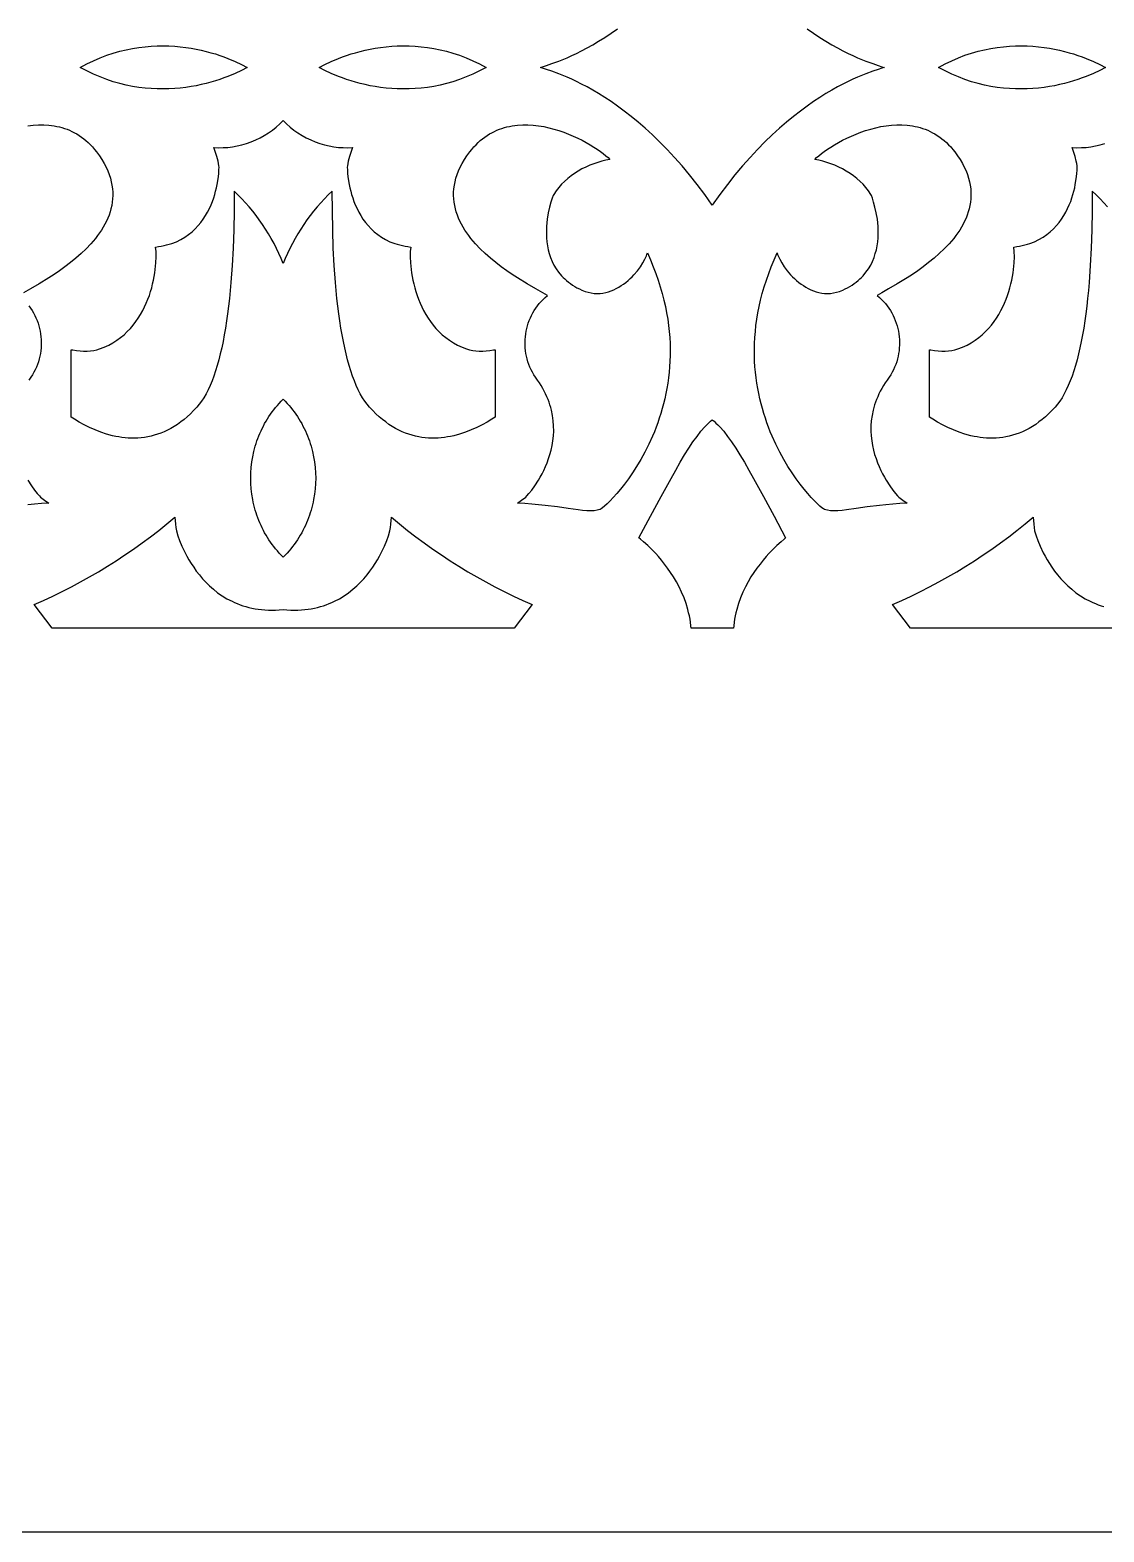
# Model space of a CAD drawing. Extents: x -350 to 350, y -780 to 780.
# Drawn here: x -98.4 to -3.3, y -780 to -647.1 of the extents above; entities that cross this region are included whole.
import ezdxf

# ---------------------------------------------------------------- set-up
doc = ezdxf.new("R2010")
doc.units = 0
doc.layers.add('BITMAP_LAYER', color=18, linetype='CONTINUOUS')
doc.layers.add('LAYER_1', color=18, linetype='CONTINUOUS')

msp = doc.modelspace()

# ---------------------------------------------------------------- linework, layer by layer
at = {"layer": 'BITMAP_LAYER'}
msp.add_lwpolyline([(-350, -780), (350, -780), (350, 780), (-350, 780)], close=True, dxfattribs=at)
at = {"layer": 'LAYER_1'}
for points in [[(-29.61, -646.94), (-29.03, -647.34), (-28.47, -647.71), (-27.93, -648.05), (-27.41, -648.36), (-26.91, -648.64), (-26.43, -648.89), (-25.97, -649.12), (-25.54, -649.32), (-25.13, -649.51), (-24.4, -649.81), (-23.79, -650.03), (-23.31, -650.19), (-22.97, -650.3), (-22.78, -650.36), (-22.97, -650.43), (-23.31, -650.54), (-23.79, -650.7), (-24.4, -650.92), (-25.13, -651.22), (-25.54, -651.4), (-25.97, -651.61), (-26.43, -651.84), (-26.91, -652.09), (-27.41, -652.37), (-27.93, -652.68), (-28.47, -653.02), (-29.03, -653.39), (-29.61, -653.79), (-30.2, -654.23), (-30.81, -654.7), (-31.42, -655.2), (-32.05, -655.75), (-32.69, -656.33), (-33.34, -656.95), (-33.99, -657.62), (-34.65, -658.33), (-35.32, -659.08), (-35.99, -659.87), (-36.66, -660.72), (-37.33, -661.61), (-38, -662.55), (-38.67, -661.61), (-39.34, -660.72), (-40.01, -659.87), (-40.68, -659.08), (-41.34, -658.33), (-42, -657.62), (-42.66, -656.95), (-43.3, -656.33), (-43.94, -655.75), (-44.57, -655.2), (-45.19, -654.7), (-45.79, -654.23), (-46.38, -653.79), (-46.96, -653.39), (-47.52, -653.02), (-48.06, -652.68), (-48.58, -652.37), (-49.09, -652.09), (-49.57, -651.84), (-50.02, -651.61), (-50.45, -651.4), (-50.86, -651.22), (-51.59, -650.92), (-52.2, -650.7), (-52.69, -650.54), (-53.03, -650.43), (-53.22, -650.36), (-53.03, -650.3), (-52.69, -650.19), (-52.2, -650.03), (-51.59, -649.81), (-50.86, -649.51), (-50.45, -649.32), (-50.02, -649.12), (-49.57, -648.89), (-49.09, -648.64), (-48.58, -648.36), (-48.06, -648.05), (-47.52, -647.71), (-46.96, -647.34), (-46.38, -646.94)], [(-98.6, -655.53), (-98.14, -655.47), (-97.67, -655.45), (-97.2, -655.45), (-96.74, -655.47), (-96.28, -655.54), (-96.05, -655.58), (-95.82, -655.63), (-95.59, -655.69), (-95.37, -655.76), (-95.14, -655.84), (-94.92, -655.93), (-94.71, -656.03), (-94.49, -656.14), (-94.28, -656.25), (-94.07, -656.38), (-93.86, -656.53), (-93.66, -656.68), (-93.46, -656.84), (-93.26, -657.02), (-93.07, -657.21), (-92.89, -657.4), (-92.7, -657.62), (-92.52, -657.84), (-92.27, -658.18), (-92.05, -658.52), (-91.85, -658.86), (-91.68, -659.19), (-91.53, -659.52), (-91.4, -659.84), (-91.3, -660.16), (-91.22, -660.48), (-91.16, -660.79), (-91.11, -661.1), (-91.09, -661.41), (-91.09, -661.71), (-91.1, -662.01), (-91.13, -662.3), (-91.18, -662.59), (-91.25, -662.88), (-91.33, -663.16), (-91.42, -663.44), (-91.53, -663.71), (-91.65, -663.98), (-91.79, -664.24), (-91.94, -664.5), (-92.09, -664.76), (-92.26, -665.01), (-92.44, -665.25), (-92.63, -665.5), (-92.82, -665.73), (-93.02, -665.97), (-93.45, -666.41), (-93.9, -666.84), (-94.36, -667.25), (-94.84, -667.64), (-95.32, -668.01), (-95.8, -668.36), (-96.28, -668.68), (-96.74, -668.99), (-97.62, -669.53), (-98.38, -669.97), (-98.99, -670.32)], [(-3.01, -662.71), (-3.33, -662.35), (-3.66, -662), (-4, -661.65), (-4.35, -661.32), (-4.35, -663.06), (-4.38, -664.74), (-4.44, -666.35), (-4.52, -667.91), (-4.62, -669.4), (-4.69, -670.12), (-4.76, -670.82), (-4.83, -671.5), (-4.92, -672.17), (-5.01, -672.81), (-5.11, -673.44), (-5.21, -674.04), (-5.32, -674.63), (-5.44, -675.19), (-5.56, -675.73), (-5.7, -676.25), (-5.84, -676.75), (-5.98, -677.23), (-6.14, -677.68), (-6.3, -678.12), (-6.47, -678.52), (-6.65, -678.9), (-6.83, -679.26), (-7.02, -679.6), (-7.22, -679.9), (-7.43, -680.18), (-7.64, -680.44), (-7.92, -680.74), (-8.21, -681.02), (-8.49, -681.29), (-8.78, -681.53), (-9.07, -681.75), (-9.36, -681.96), (-9.65, -682.15), (-9.95, -682.32), (-10.24, -682.47), (-10.53, -682.61), (-10.82, -682.73), (-11.12, -682.83), (-11.41, -682.92), (-11.7, -683), (-11.99, -683.06), (-12.28, -683.11), (-12.57, -683.15), (-12.86, -683.17), (-13.15, -683.18), (-13.43, -683.18), (-13.71, -683.17), (-14, -683.15), (-14.27, -683.11), (-14.55, -683.07), (-14.82, -683.02), (-15.1, -682.96), (-15.63, -682.82), (-16.15, -682.65), (-16.65, -682.45), (-17.14, -682.24), (-17.61, -682), (-18.06, -681.76), (-18.48, -681.5), (-18.77, -681.32), (-18.77, -675.35), (-18.63, -675.37), (-18.31, -675.43), (-17.99, -675.46), (-17.67, -675.48), (-17.37, -675.48), (-17.07, -675.46), (-16.78, -675.42), (-16.51, -675.36), (-16.25, -675.28), (-15.84, -675.12), (-15.44, -674.94), (-15.07, -674.74), (-14.73, -674.51), (-14.4, -674.27), (-14.09, -674.02), (-13.8, -673.75), (-13.53, -673.46), (-13.28, -673.17), (-13.04, -672.86), (-12.82, -672.55), (-12.62, -672.22), (-12.44, -671.89), (-12.27, -671.56), (-12.12, -671.22), (-11.98, -670.88), (-11.85, -670.54), (-11.74, -670.2), (-11.64, -669.86), (-11.55, -669.53), (-11.48, -669.2), (-11.42, -668.87), (-11.36, -668.56), (-11.32, -668.25), (-11.27, -667.66), (-11.25, -667.13), (-11.26, -666.66), (-11.3, -666.27), (-11.04, -666.23), (-10.79, -666.19), (-10.55, -666.14), (-10.32, -666.08), (-10.09, -666.02), (-9.87, -665.95), (-9.46, -665.79), (-9.07, -665.6), (-8.71, -665.39), (-8.37, -665.16), (-8.07, -664.91), (-7.78, -664.65), (-7.52, -664.37), (-7.28, -664.09), (-7.06, -663.79), (-6.87, -663.48), (-6.69, -663.17), (-6.53, -662.86), (-6.39, -662.54), (-6.26, -662.23), (-6.15, -661.91), (-6.06, -661.61), (-5.97, -661.31), (-5.9, -661.02), (-5.85, -660.74), (-5.76, -660.23), (-5.71, -659.79), (-5.68, -659.44), (-5.68, -659.19), (-5.68, -659.07), (-5.72, -658.86), (-5.76, -658.65), (-5.87, -658.24), (-6.14, -657.44), (-5.73, -657.47), (-5.31, -657.46), (-4.9, -657.44), (-4.48, -657.39), (-4.06, -657.31), (-3.65, -657.21), (-3.23, -657.09)], [(-98.51, -671.47), (-98.37, -671.67), (-98.23, -671.88), (-98.11, -672.09), (-97.99, -672.31), (-97.89, -672.53), (-97.79, -672.76), (-97.71, -672.99), (-97.64, -673.23), (-97.57, -673.47), (-97.52, -673.71), (-97.48, -673.95), (-97.45, -674.2), (-97.43, -674.44), (-97.42, -674.69), (-97.42, -674.94), (-97.44, -675.19), (-97.46, -675.44), (-97.5, -675.68), (-97.55, -675.93), (-97.6, -676.17), (-97.67, -676.41), (-97.76, -676.65), (-97.85, -676.89), (-97.95, -677.12), (-98.07, -677.35), (-98.2, -677.57), (-98.34, -677.79), (-98.52, -678.04)], [(-98.61, -686.9), (-98.3, -687.39), (-98.01, -687.79), (-97.77, -688.09), (-97.59, -688.3), (-97.49, -688.4), (-97.12, -688.67), (-96.74, -688.94), (-97.39, -688.97), (-98.02, -689.01), (-98.62, -689.07)], [(20.46, -700), (-20.46, -700), (-22.05, -697.9), (-21.22, -697.54), (-20.39, -697.16), (-19.57, -696.76), (-18.75, -696.34), (-17.94, -695.91), (-17.14, -695.46), (-16.34, -695), (-15.55, -694.52), (-14.77, -694.03), (-14, -693.52), (-13.24, -693), (-12.49, -692.46), (-11.75, -691.91), (-11.02, -691.35), (-10.3, -690.77), (-9.59, -690.18), (-9.53, -690.79), (-9.49, -691.09), (-9.45, -691.39), (-9.32, -691.83), (-9.17, -692.24), (-8.96, -692.74), (-8.69, -693.32), (-8.52, -693.63), (-8.34, -693.95), (-8.14, -694.28), (-7.92, -694.61), (-7.68, -694.95), (-7.42, -695.28), (-7.14, -695.62), (-6.84, -695.94), (-6.51, -696.26), (-6.17, -696.56), (-5.79, -696.86), (-5.4, -697.13), (-4.98, -697.39), (-4.53, -697.62), (-4.3, -697.73), (-4.06, -697.83), (-3.82, -697.92), (-3.56, -698.01), (-3.31, -698.09)]]:
    msp.add_lwpolyline(points, dxfattribs=at)
for points in [[(-86.11, -648.46), (-85.6, -648.49), (-85.11, -648.54), (-84.63, -648.59), (-84.15, -648.67), (-83.7, -648.75), (-83.25, -648.84), (-82.82, -648.95), (-82.41, -649.06), (-82, -649.17), (-81.62, -649.3), (-81.25, -649.43), (-80.9, -649.56), (-80.25, -649.83), (-79.68, -650.1), (-79.19, -650.36), (-79.68, -650.63), (-80.25, -650.9), (-80.9, -651.17), (-81.25, -651.3), (-81.62, -651.43), (-82, -651.55), (-82.41, -651.67), (-82.82, -651.78), (-83.25, -651.89), (-83.7, -651.98), (-84.15, -652.06), (-84.63, -652.13), (-85.11, -652.19), (-85.6, -652.23), (-86.11, -652.26), (-86.62, -652.27), (-87.15, -652.27), (-87.68, -652.24), (-88.22, -652.2), (-88.77, -652.13), (-89.33, -652.04), (-89.9, -651.93), (-90.47, -651.79), (-91.04, -651.63), (-91.62, -651.43), (-92.2, -651.21), (-92.79, -650.96), (-93.38, -650.68), (-93.97, -650.36), (-93.38, -650.05), (-92.79, -649.77), (-92.2, -649.52), (-91.62, -649.29), (-91.04, -649.1), (-90.47, -648.94), (-89.9, -648.8), (-89.33, -648.69), (-88.77, -648.6), (-88.22, -648.53), (-87.68, -648.48), (-87.15, -648.46), (-86.62, -648.45)], [(-64.85, -648.46), (-64.31, -648.48), (-63.77, -648.53), (-63.22, -648.6), (-62.66, -648.69), (-62.1, -648.8), (-61.53, -648.94), (-60.96, -649.1), (-60.38, -649.29), (-59.79, -649.52), (-59.21, -649.77), (-58.62, -650.05), (-58.02, -650.36), (-58.62, -650.68), (-59.21, -650.96), (-59.79, -651.21), (-60.38, -651.43), (-60.96, -651.63), (-61.53, -651.79), (-62.1, -651.93), (-62.66, -652.04), (-63.22, -652.13), (-63.77, -652.2), (-64.31, -652.24), (-64.85, -652.27), (-65.37, -652.27), (-65.89, -652.26), (-66.39, -652.23), (-66.89, -652.19), (-67.37, -652.13), (-67.84, -652.06), (-68.3, -651.98), (-68.74, -651.89), (-69.18, -651.78), (-69.59, -651.67), (-69.99, -651.55), (-70.38, -651.43), (-70.75, -651.3), (-71.1, -651.17), (-71.75, -650.9), (-72.32, -650.63), (-72.81, -650.36), (-72.32, -650.1), (-71.75, -649.83), (-71.1, -649.56), (-70.75, -649.43), (-70.38, -649.3), (-69.99, -649.17), (-69.59, -649.06), (-69.18, -648.95), (-68.74, -648.84), (-68.3, -648.75), (-67.84, -648.67), (-67.37, -648.59), (-66.89, -648.54), (-66.39, -648.49), (-65.89, -648.46), (-65.37, -648.45)], [(-10.11, -648.46), (-9.6, -648.49), (-9.11, -648.54), (-8.62, -648.59), (-8.15, -648.67), (-7.69, -648.75), (-7.25, -648.84), (-6.82, -648.95), (-6.4, -649.06), (-6, -649.17), (-5.62, -649.3), (-5.25, -649.43), (-4.9, -649.56), (-4.25, -649.83), (-3.68, -650.1), (-3.18, -650.36), (-3.68, -650.63), (-4.25, -650.9), (-4.9, -651.17), (-5.25, -651.3), (-5.62, -651.43), (-6, -651.55), (-6.4, -651.67), (-6.82, -651.78), (-7.25, -651.89), (-7.69, -651.98), (-8.15, -652.06), (-8.62, -652.13), (-9.11, -652.19), (-9.6, -652.23), (-10.11, -652.26), (-10.62, -652.27), (-11.15, -652.27), (-11.68, -652.24), (-12.22, -652.2), (-12.77, -652.13), (-13.33, -652.04), (-13.89, -651.93), (-14.46, -651.79), (-15.04, -651.63), (-15.62, -651.43), (-16.2, -651.21), (-16.79, -650.96), (-17.38, -650.68), (-17.97, -650.36), (-17.38, -650.05), (-16.79, -649.77), (-16.2, -649.52), (-15.62, -649.29), (-15.04, -649.1), (-14.46, -648.94), (-13.89, -648.8), (-13.33, -648.69), (-12.77, -648.6), (-12.22, -648.53), (-11.68, -648.48), (-11.15, -648.46), (-10.62, -648.45)], [(-75.7, -655.37), (-75.38, -655.65), (-75.05, -655.91), (-74.7, -656.16), (-74.33, -656.38), (-73.95, -656.59), (-73.56, -656.78), (-73.16, -656.94), (-72.76, -657.09), (-72.35, -657.21), (-71.93, -657.31), (-71.52, -657.39), (-71.1, -657.44), (-70.68, -657.46), (-70.26, -657.47), (-69.85, -657.44), (-70.12, -658.24), (-70.23, -658.65), (-70.28, -658.86), (-70.31, -659.07), (-70.32, -659.19), (-70.31, -659.44), (-70.29, -659.79), (-70.23, -660.23), (-70.15, -660.74), (-70.09, -661.02), (-70.02, -661.31), (-69.94, -661.61), (-69.84, -661.91), (-69.73, -662.23), (-69.61, -662.54), (-69.46, -662.86), (-69.31, -663.17), (-69.13, -663.48), (-68.93, -663.79), (-68.71, -664.09), (-68.47, -664.37), (-68.21, -664.65), (-67.93, -664.91), (-67.62, -665.16), (-67.29, -665.39), (-66.93, -665.6), (-66.54, -665.79), (-66.12, -665.95), (-65.9, -666.02), (-65.68, -666.08), (-65.44, -666.14), (-65.2, -666.19), (-64.95, -666.23), (-64.7, -666.27), (-64.74, -666.66), (-64.75, -667.13), (-64.73, -667.66), (-64.67, -668.25), (-64.63, -668.56), (-64.58, -668.87), (-64.51, -669.2), (-64.44, -669.53), (-64.35, -669.86), (-64.25, -670.2), (-64.14, -670.54), (-64.02, -670.88), (-63.88, -671.22), (-63.72, -671.56), (-63.56, -671.89), (-63.37, -672.22), (-63.17, -672.55), (-62.95, -672.86), (-62.72, -673.17), (-62.47, -673.46), (-62.2, -673.75), (-61.91, -674.02), (-61.6, -674.27), (-61.27, -674.51), (-60.92, -674.74), (-60.55, -674.94), (-60.16, -675.12), (-59.75, -675.28), (-59.49, -675.36), (-59.21, -675.42), (-58.93, -675.46), (-58.63, -675.48), (-58.32, -675.48), (-58.01, -675.46), (-57.69, -675.43), (-57.36, -675.37), (-57.22, -675.35), (-57.22, -681.32), (-57.51, -681.5), (-57.94, -681.76), (-58.39, -682), (-58.86, -682.24), (-59.34, -682.45), (-59.85, -682.65), (-60.37, -682.82), (-60.9, -682.96), (-61.17, -683.02), (-61.44, -683.07), (-61.72, -683.11), (-62, -683.15), (-62.28, -683.17), (-62.56, -683.18), (-62.85, -683.18), (-63.13, -683.17), (-63.42, -683.15), (-63.71, -683.11), (-64, -683.06), (-64.29, -683), (-64.59, -682.92), (-64.88, -682.83), (-65.17, -682.73), (-65.46, -682.61), (-65.76, -682.47), (-66.05, -682.32), (-66.34, -682.15), (-66.63, -681.96), (-66.92, -681.75), (-67.21, -681.53), (-67.5, -681.29), (-67.79, -681.02), (-68.07, -680.74), (-68.35, -680.44), (-68.57, -680.18), (-68.77, -679.9), (-68.97, -679.6), (-69.17, -679.26), (-69.35, -678.9), (-69.53, -678.52), (-69.69, -678.12), (-69.86, -677.68), (-70.01, -677.23), (-70.16, -676.75), (-70.3, -676.25), (-70.43, -675.73), (-70.55, -675.19), (-70.67, -674.63), (-70.78, -674.04), (-70.89, -673.44), (-70.99, -672.81), (-71.08, -672.17), (-71.16, -671.5), (-71.24, -670.82), (-71.31, -670.12), (-71.37, -669.4), (-71.48, -667.91), (-71.56, -666.35), (-71.61, -664.74), (-71.64, -663.06), (-71.65, -661.32), (-72, -661.65), (-72.33, -662), (-72.66, -662.35), (-72.99, -662.71), (-73.3, -663.09), (-73.6, -663.47), (-73.89, -663.86), (-74.17, -664.26), (-74.44, -664.67), (-74.7, -665.09), (-74.95, -665.52), (-75.18, -665.95), (-75.4, -666.39), (-75.62, -666.83), (-75.81, -667.28), (-76, -667.73), (-76.18, -667.28), (-76.38, -666.83), (-76.59, -666.39), (-76.81, -665.95), (-77.05, -665.52), (-77.3, -665.09), (-77.56, -664.67), (-77.83, -664.26), (-78.11, -663.86), (-78.4, -663.47), (-78.7, -663.09), (-79.01, -662.71), (-79.33, -662.35), (-79.66, -662), (-80, -661.65), (-80.35, -661.32), (-80.35, -663.06), (-80.38, -664.74), (-80.44, -666.35), (-80.52, -667.91), (-80.63, -669.4), (-80.69, -670.12), (-80.76, -670.82), (-80.84, -671.5), (-80.92, -672.17), (-81.01, -672.81), (-81.11, -673.44), (-81.21, -674.04), (-81.32, -674.63), (-81.44, -675.19), (-81.57, -675.73), (-81.7, -676.25), (-81.84, -676.75), (-81.99, -677.23), (-82.14, -677.68), (-82.3, -678.12), (-82.47, -678.52), (-82.65, -678.9), (-82.83, -679.26), (-83.02, -679.6), (-83.22, -679.9), (-83.43, -680.18), (-83.64, -680.44), (-83.93, -680.74), (-84.21, -681.02), (-84.5, -681.29), (-84.78, -681.53), (-85.07, -681.75), (-85.36, -681.96), (-85.66, -682.15), (-85.95, -682.32), (-86.24, -682.47), (-86.53, -682.61), (-86.83, -682.73), (-87.12, -682.83), (-87.41, -682.92), (-87.7, -683), (-87.99, -683.06), (-88.28, -683.11), (-88.57, -683.15), (-88.86, -683.17), (-89.15, -683.18), (-89.43, -683.18), (-89.72, -683.17), (-90, -683.15), (-90.28, -683.11), (-90.55, -683.07), (-90.83, -683.02), (-91.1, -682.96), (-91.63, -682.82), (-92.15, -682.65), (-92.65, -682.45), (-93.14, -682.24), (-93.61, -682), (-94.06, -681.76), (-94.49, -681.5), (-94.78, -681.32), (-94.78, -675.35), (-94.64, -675.37), (-94.31, -675.43), (-93.99, -675.46), (-93.67, -675.48), (-93.37, -675.48), (-93.07, -675.46), (-92.78, -675.42), (-92.51, -675.36), (-92.25, -675.28), (-91.84, -675.12), (-91.45, -674.94), (-91.08, -674.74), (-90.73, -674.51), (-90.4, -674.27), (-90.09, -674.02), (-89.8, -673.75), (-89.53, -673.46), (-89.28, -673.17), (-89.04, -672.86), (-88.83, -672.55), (-88.63, -672.22), (-88.44, -671.89), (-88.27, -671.56), (-88.12, -671.22), (-87.98, -670.88), (-87.85, -670.54), (-87.74, -670.2), (-87.64, -669.86), (-87.56, -669.53), (-87.48, -669.2), (-87.42, -668.87), (-87.37, -668.56), (-87.33, -668.25), (-87.27, -667.66), (-87.25, -667.13), (-87.26, -666.66), (-87.3, -666.27), (-87.04, -666.23), (-86.79, -666.19), (-86.55, -666.14), (-86.32, -666.08), (-86.09, -666.02), (-85.87, -665.95), (-85.46, -665.79), (-85.07, -665.6), (-84.71, -665.39), (-84.38, -665.16), (-84.07, -664.91), (-83.78, -664.65), (-83.52, -664.37), (-83.28, -664.09), (-83.07, -663.79), (-82.87, -663.48), (-82.69, -663.17), (-82.53, -662.86), (-82.39, -662.54), (-82.26, -662.23), (-82.15, -661.91), (-82.06, -661.61), (-81.98, -661.31), (-81.91, -661.02), (-81.85, -660.74), (-81.76, -660.23), (-81.71, -659.79), (-81.69, -659.44), (-81.68, -659.19), (-81.69, -659.07), (-81.72, -658.86), (-81.76, -658.65), (-81.87, -658.24), (-82.14, -657.44), (-81.73, -657.47), (-81.32, -657.46), (-80.9, -657.44), (-80.48, -657.39), (-80.06, -657.31), (-79.65, -657.21), (-79.24, -657.09), (-78.83, -656.94), (-78.43, -656.78), (-78.04, -656.59), (-77.67, -656.38), (-77.3, -656.16), (-76.95, -655.91), (-76.61, -655.65), (-76.3, -655.37), (-76, -655.07)], [(-54.33, -655.45), (-53.86, -655.47), (-53.39, -655.53), (-52.93, -655.6), (-52.47, -655.7), (-52.02, -655.82), (-51.58, -655.95), (-51.14, -656.1), (-50.72, -656.27), (-50.31, -656.44), (-49.91, -656.62), (-49.53, -656.81), (-49.17, -657.01), (-48.82, -657.21), (-48.5, -657.41), (-48.19, -657.61), (-47.91, -657.8), (-47.66, -657.99), (-47.43, -658.18), (-47.23, -658.35), (-47.06, -658.51), (-47.42, -658.58), (-47.78, -658.67), (-48.14, -658.77), (-48.49, -658.89), (-48.85, -659.03), (-49.19, -659.18), (-49.54, -659.35), (-49.87, -659.54), (-50.19, -659.74), (-50.5, -659.96), (-50.8, -660.2), (-51.08, -660.45), (-51.35, -660.71), (-51.6, -661), (-51.83, -661.29), (-52.04, -661.6), (-52.09, -661.71), (-52.18, -661.95), (-52.29, -662.29), (-52.4, -662.72), (-52.52, -663.23), (-52.61, -663.81), (-52.65, -664.12), (-52.67, -664.44), (-52.69, -664.77), (-52.69, -665.11), (-52.67, -665.45), (-52.64, -665.8), (-52.6, -666.15), (-52.53, -666.5), (-52.44, -666.84), (-52.33, -667.19), (-52.19, -667.53), (-52.02, -667.86), (-51.83, -668.19), (-51.61, -668.5), (-51.35, -668.81), (-51.21, -668.95), (-51.06, -669.09), (-50.9, -669.23), (-50.74, -669.37), (-50.56, -669.5), (-50.38, -669.63), (-50.18, -669.75), (-49.98, -669.86), (-49.76, -669.97), (-49.54, -670.08), (-49.27, -670.19), (-49, -670.27), (-48.73, -670.33), (-48.46, -670.37), (-48.2, -670.38), (-47.94, -670.37), (-47.69, -670.34), (-47.44, -670.29), (-47.2, -670.23), (-46.96, -670.15), (-46.73, -670.05), (-46.5, -669.94), (-46.28, -669.82), (-46.06, -669.68), (-45.86, -669.54), (-45.66, -669.39), (-45.46, -669.23), (-45.28, -669.06), (-45.1, -668.89), (-44.94, -668.72), (-44.63, -668.36), (-44.37, -668.01), (-44.14, -667.66), (-43.96, -667.34), (-43.83, -667.04), (-43.78, -666.91), (-43.75, -666.79), (-43.48, -667.4), (-43.22, -668.01), (-42.99, -668.61), (-42.78, -669.21), (-42.6, -669.8), (-42.43, -670.38), (-42.28, -670.96), (-42.15, -671.53), (-42.04, -672.09), (-41.94, -672.65), (-41.87, -673.2), (-41.81, -673.75), (-41.77, -674.28), (-41.74, -674.81), (-41.73, -675.34), (-41.73, -675.85), (-41.75, -676.36), (-41.78, -676.86), (-41.82, -677.35), (-41.88, -677.84), (-41.94, -678.31), (-42.02, -678.78), (-42.11, -679.24), (-42.21, -679.69), (-42.32, -680.13), (-42.43, -680.57), (-42.56, -680.99), (-42.69, -681.41), (-42.83, -681.82), (-42.98, -682.22), (-43.13, -682.61), (-43.29, -682.99), (-43.62, -683.72), (-43.97, -684.41), (-44.33, -685.06), (-44.7, -685.68), (-45.06, -686.25), (-45.43, -686.77), (-45.78, -687.26), (-46.13, -687.7), (-46.46, -688.09), (-46.77, -688.44), (-47.05, -688.74), (-47.31, -688.99), (-47.53, -689.19), (-47.71, -689.34), (-47.85, -689.44), (-47.94, -689.49), (-48.06, -689.53), (-48.19, -689.56), (-48.47, -689.6), (-48.78, -689.61), (-49.12, -689.6), (-49.49, -689.58), (-49.88, -689.53), (-50.75, -689.42), (-51.72, -689.27), (-52.8, -689.13), (-53.38, -689.07), (-53.98, -689.01), (-54.61, -688.97), (-55.26, -688.94), (-54.88, -688.67), (-54.5, -688.4), (-54.41, -688.3), (-54.23, -688.09), (-53.99, -687.79), (-53.7, -687.39), (-53.39, -686.9), (-53.23, -686.63), (-53.07, -686.34), (-52.92, -686.03), (-52.77, -685.7), (-52.62, -685.35), (-52.49, -684.99), (-52.37, -684.62), (-52.27, -684.23), (-52.18, -683.82), (-52.11, -683.41), (-52.06, -682.98), (-52.04, -682.55), (-52.05, -682.1), (-52.08, -681.65), (-52.14, -681.18), (-52.24, -680.71), (-52.3, -680.48), (-52.37, -680.24), (-52.45, -680), (-52.54, -679.76), (-52.65, -679.51), (-52.76, -679.27), (-52.88, -679.03), (-53.01, -678.78), (-53.16, -678.53), (-53.31, -678.29), (-53.48, -678.04), (-53.66, -677.79), (-53.8, -677.57), (-53.93, -677.35), (-54.04, -677.12), (-54.15, -676.89), (-54.24, -676.65), (-54.32, -676.41), (-54.39, -676.17), (-54.45, -675.93), (-54.5, -675.68), (-54.53, -675.44), (-54.56, -675.19), (-54.57, -674.94), (-54.57, -674.69), (-54.57, -674.44), (-54.55, -674.2), (-54.52, -673.95), (-54.48, -673.71), (-54.42, -673.47), (-54.36, -673.23), (-54.29, -672.99), (-54.2, -672.76), (-54.11, -672.53), (-54, -672.31), (-53.89, -672.09), (-53.76, -671.88), (-53.63, -671.67), (-53.48, -671.47), (-53.33, -671.27), (-53.16, -671.08), (-52.98, -670.9), (-52.8, -670.73), (-52.6, -670.56), (-53.01, -670.32), (-53.62, -669.97), (-54.38, -669.53), (-55.25, -668.99), (-55.72, -668.68), (-56.19, -668.36), (-56.68, -668.01), (-57.16, -667.64), (-57.63, -667.25), (-58.1, -666.84), (-58.55, -666.41), (-58.97, -665.97), (-59.18, -665.73), (-59.37, -665.5), (-59.56, -665.25), (-59.74, -665.01), (-59.9, -664.76), (-60.06, -664.5), (-60.21, -664.24), (-60.34, -663.98), (-60.46, -663.71), (-60.57, -663.44), (-60.67, -663.16), (-60.75, -662.88), (-60.81, -662.59), (-60.86, -662.3), (-60.89, -662.01), (-60.91, -661.71), (-60.91, -661.41), (-60.88, -661.1), (-60.84, -660.79), (-60.78, -660.48), (-60.7, -660.16), (-60.59, -659.84), (-60.47, -659.52), (-60.32, -659.19), (-60.14, -658.86), (-59.94, -658.52), (-59.72, -658.18), (-59.47, -657.84), (-59.29, -657.62), (-59.11, -657.4), (-58.92, -657.21), (-58.73, -657.02), (-58.54, -656.84), (-58.34, -656.68), (-58.13, -656.53), (-57.93, -656.38), (-57.72, -656.25), (-57.51, -656.14), (-57.29, -656.03), (-57.07, -655.93), (-56.85, -655.84), (-56.63, -655.76), (-56.4, -655.69), (-56.18, -655.63), (-55.95, -655.58), (-55.72, -655.54), (-55.26, -655.47), (-54.79, -655.45)], [(-20.74, -655.47), (-20.27, -655.54), (-20.04, -655.58), (-19.82, -655.63), (-19.59, -655.69), (-19.37, -655.76), (-19.14, -655.84), (-18.92, -655.93), (-18.7, -656.03), (-18.49, -656.14), (-18.28, -656.25), (-18.07, -656.38), (-17.86, -656.53), (-17.66, -656.68), (-17.46, -656.84), (-17.26, -657.02), (-17.07, -657.21), (-16.88, -657.4), (-16.7, -657.62), (-16.52, -657.84), (-16.27, -658.18), (-16.05, -658.52), (-15.85, -658.86), (-15.68, -659.19), (-15.53, -659.52), (-15.4, -659.84), (-15.3, -660.16), (-15.22, -660.48), (-15.15, -660.79), (-15.11, -661.1), (-15.09, -661.41), (-15.09, -661.71), (-15.1, -662.01), (-15.13, -662.3), (-15.18, -662.59), (-15.25, -662.88), (-15.33, -663.16), (-15.42, -663.44), (-15.53, -663.71), (-15.65, -663.98), (-15.79, -664.24), (-15.93, -664.5), (-16.09, -664.76), (-16.26, -665.01), (-16.44, -665.25), (-16.62, -665.5), (-16.82, -665.73), (-17.02, -665.97), (-17.45, -666.41), (-17.9, -666.84), (-18.36, -667.25), (-18.84, -667.64), (-19.32, -668.01), (-19.8, -668.36), (-20.28, -668.68), (-20.74, -668.99), (-21.62, -669.53), (-22.38, -669.97), (-22.99, -670.32), (-23.39, -670.56), (-23.2, -670.73), (-23.01, -670.9), (-22.83, -671.08), (-22.67, -671.27), (-22.51, -671.47), (-22.37, -671.67), (-22.23, -671.88), (-22.11, -672.09), (-21.99, -672.31), (-21.89, -672.53), (-21.79, -672.76), (-21.71, -672.99), (-21.63, -673.23), (-21.57, -673.47), (-21.52, -673.71), (-21.48, -673.95), (-21.45, -674.2), (-21.43, -674.44), (-21.42, -674.69), (-21.42, -674.94), (-21.44, -675.19), (-21.46, -675.44), (-21.5, -675.68), (-21.54, -675.93), (-21.6, -676.17), (-21.67, -676.41), (-21.75, -676.65), (-21.85, -676.89), (-21.95, -677.12), (-22.07, -677.35), (-22.2, -677.57), (-22.34, -677.79), (-22.51, -678.04), (-22.68, -678.29), (-22.84, -678.53), (-22.98, -678.78), (-23.12, -679.03), (-23.24, -679.27), (-23.35, -679.51), (-23.45, -679.76), (-23.54, -680), (-23.62, -680.24), (-23.69, -680.48), (-23.75, -680.71), (-23.85, -681.18), (-23.92, -681.65), (-23.95, -682.1), (-23.95, -682.55), (-23.93, -682.98), (-23.88, -683.41), (-23.81, -683.82), (-23.73, -684.23), (-23.62, -684.62), (-23.5, -684.99), (-23.37, -685.35), (-23.23, -685.7), (-23.08, -686.03), (-22.92, -686.34), (-22.76, -686.63), (-22.6, -686.9), (-22.29, -687.39), (-22.01, -687.79), (-21.77, -688.09), (-21.59, -688.3), (-21.49, -688.4), (-21.12, -688.67), (-20.74, -688.94), (-21.39, -688.97), (-22.02, -689.01), (-22.62, -689.07), (-23.2, -689.13), (-24.27, -689.27), (-25.25, -689.42), (-26.11, -689.53), (-26.51, -689.58), (-26.87, -689.6), (-27.21, -689.61), (-27.52, -689.6), (-27.8, -689.56), (-27.93, -689.53), (-28.06, -689.49), (-28.15, -689.44), (-28.29, -689.34), (-28.47, -689.19), (-28.69, -688.99), (-28.94, -688.74), (-29.23, -688.44), (-29.54, -688.09), (-29.86, -687.7), (-30.21, -687.26), (-30.57, -686.77), (-30.93, -686.25), (-31.3, -685.68), (-31.66, -685.06), (-32.02, -684.41), (-32.37, -683.72), (-32.7, -682.99), (-32.86, -682.61), (-33.01, -682.22), (-33.16, -681.82), (-33.3, -681.41), (-33.44, -680.99), (-33.56, -680.57), (-33.68, -680.13), (-33.79, -679.69), (-33.88, -679.24), (-33.97, -678.78), (-34.05, -678.31), (-34.12, -677.84), (-34.17, -677.35), (-34.22, -676.86), (-34.25, -676.36), (-34.26, -675.85), (-34.27, -675.34), (-34.25, -674.81), (-34.23, -674.28), (-34.18, -673.75), (-34.13, -673.2), (-34.05, -672.65), (-33.96, -672.09), (-33.85, -671.53), (-33.72, -670.96), (-33.57, -670.38), (-33.4, -669.8), (-33.21, -669.21), (-33, -668.61), (-32.77, -668.01), (-32.52, -667.4), (-32.24, -666.79), (-32.21, -666.91), (-32.16, -667.04), (-32.03, -667.34), (-31.85, -667.66), (-31.63, -668.01), (-31.36, -668.36), (-31.06, -668.72), (-30.89, -668.89), (-30.71, -669.06), (-30.53, -669.23), (-30.34, -669.39), (-30.14, -669.54), (-29.93, -669.68), (-29.72, -669.82), (-29.5, -669.94), (-29.27, -670.05), (-29.04, -670.15), (-28.8, -670.23), (-28.55, -670.29), (-28.3, -670.34), (-28.05, -670.37), (-27.79, -670.38), (-27.53, -670.37), (-27.27, -670.33), (-27, -670.27), (-26.73, -670.19), (-26.45, -670.08), (-26.23, -669.97), (-26.02, -669.86), (-25.81, -669.75), (-25.62, -669.63), (-25.43, -669.5), (-25.26, -669.37), (-25.09, -669.23), (-24.93, -669.09), (-24.78, -668.95), (-24.64, -668.81), (-24.39, -668.5), (-24.16, -668.19), (-23.97, -667.86), (-23.81, -667.53), (-23.67, -667.19), (-23.56, -666.84), (-23.47, -666.5), (-23.4, -666.15), (-23.35, -665.8), (-23.32, -665.45), (-23.31, -665.11), (-23.31, -664.77), (-23.32, -664.44), (-23.35, -664.12), (-23.38, -663.81), (-23.48, -663.23), (-23.59, -662.72), (-23.71, -662.29), (-23.82, -661.95), (-23.9, -661.71), (-23.95, -661.6), (-24.16, -661.29), (-24.39, -661), (-24.64, -660.71), (-24.91, -660.45), (-25.2, -660.2), (-25.49, -659.96), (-25.8, -659.74), (-26.13, -659.54), (-26.46, -659.35), (-26.8, -659.18), (-27.15, -659.03), (-27.5, -658.89), (-27.86, -658.77), (-28.21, -658.67), (-28.57, -658.58), (-28.93, -658.51), (-28.76, -658.35), (-28.56, -658.18), (-28.33, -657.99), (-28.08, -657.8), (-27.8, -657.61), (-27.5, -657.41), (-27.17, -657.21), (-26.83, -657.01), (-26.46, -656.81), (-26.08, -656.62), (-25.68, -656.44), (-25.27, -656.27), (-24.85, -656.1), (-24.42, -655.95), (-23.97, -655.82), (-23.52, -655.7), (-23.06, -655.6), (-22.6, -655.53), (-22.13, -655.47), (-21.67, -655.45), (-21.2, -655.45)], [(-75.82, -679.91), (-75.65, -680.1), (-75.48, -680.28), (-75.32, -680.47), (-75.17, -680.67), (-75.02, -680.86), (-74.88, -681.06), (-74.74, -681.27), (-74.61, -681.47), (-74.48, -681.68), (-74.36, -681.89), (-74.25, -682.11), (-74.14, -682.32), (-74.03, -682.54), (-73.93, -682.76), (-73.84, -682.98), (-73.75, -683.21), (-73.67, -683.43), (-73.6, -683.66), (-73.53, -683.89), (-73.46, -684.12), (-73.4, -684.35), (-73.3, -684.82), (-73.22, -685.29), (-73.17, -685.77), (-73.13, -686.24), (-73.12, -686.72), (-73.13, -687.2), (-73.17, -687.68), (-73.22, -688.15), (-73.3, -688.62), (-73.35, -688.86), (-73.4, -689.09), (-73.46, -689.32), (-73.53, -689.55), (-73.6, -689.78), (-73.67, -690.01), (-73.75, -690.24), (-73.84, -690.46), (-73.93, -690.69), (-74.03, -690.91), (-74.14, -691.12), (-74.25, -691.34), (-74.36, -691.55), (-74.48, -691.76), (-74.61, -691.97), (-74.74, -692.18), (-74.88, -692.38), (-75.02, -692.58), (-75.17, -692.78), (-75.32, -692.97), (-75.48, -693.16), (-75.65, -693.35), (-75.82, -693.53), (-76, -693.71), (-76.18, -693.53), (-76.35, -693.35), (-76.51, -693.16), (-76.67, -692.97), (-76.83, -692.78), (-76.98, -692.58), (-77.12, -692.38), (-77.26, -692.18), (-77.39, -691.97), (-77.51, -691.76), (-77.64, -691.55), (-77.75, -691.34), (-77.86, -691.12), (-77.96, -690.91), (-78.06, -690.69), (-78.16, -690.46), (-78.24, -690.24), (-78.32, -690.01), (-78.4, -689.78), (-78.47, -689.55), (-78.53, -689.32), (-78.59, -689.09), (-78.65, -688.86), (-78.69, -688.62), (-78.77, -688.15), (-78.83, -687.68), (-78.86, -687.2), (-78.87, -686.72), (-78.86, -686.24), (-78.83, -685.77), (-78.77, -685.29), (-78.69, -684.82), (-78.59, -684.35), (-78.53, -684.12), (-78.47, -683.89), (-78.4, -683.66), (-78.32, -683.43), (-78.24, -683.21), (-78.16, -682.98), (-78.06, -682.76), (-77.96, -682.54), (-77.86, -682.32), (-77.75, -682.11), (-77.64, -681.89), (-77.51, -681.68), (-77.39, -681.47), (-77.26, -681.27), (-77.12, -681.06), (-76.98, -680.86), (-76.83, -680.67), (-76.67, -680.47), (-76.51, -680.28), (-76.35, -680.1), (-76.18, -679.91), (-76, -679.74)], [(-37.83, -681.69), (-37.67, -681.84), (-37.5, -682), (-37.33, -682.18), (-36.99, -682.57), (-36.65, -683.02), (-36.29, -683.52), (-35.92, -684.08), (-35.55, -684.67), (-35.16, -685.32), (-34.76, -686.01), (-34.34, -686.75), (-33.47, -688.35), (-32.53, -690.1), (-31.51, -692), (-31.64, -692.12), (-31.91, -692.35), (-32.28, -692.68), (-32.73, -693.13), (-32.98, -693.39), (-33.24, -693.67), (-33.5, -693.98), (-33.77, -694.32), (-34.04, -694.68), (-34.31, -695.06), (-34.57, -695.46), (-34.82, -695.89), (-35.06, -696.34), (-35.28, -696.81), (-35.49, -697.3), (-35.67, -697.82), (-35.83, -698.35), (-35.9, -698.63), (-35.97, -698.91), (-36.02, -699.19), (-36.07, -699.48), (-36.1, -699.78), (-36.12, -700), (-39.87, -700), (-39.89, -699.78), (-39.93, -699.48), (-39.97, -699.19), (-40.03, -698.91), (-40.09, -698.63), (-40.16, -698.35), (-40.32, -697.82), (-40.5, -697.3), (-40.71, -696.81), (-40.93, -696.34), (-41.17, -695.89), (-41.43, -695.46), (-41.69, -695.06), (-41.95, -694.68), (-42.22, -694.32), (-42.49, -693.98), (-42.76, -693.67), (-43.01, -693.39), (-43.26, -693.13), (-43.71, -692.68), (-44.08, -692.35), (-44.35, -692.12), (-44.49, -692), (-43.47, -690.1), (-42.53, -688.35), (-41.65, -686.75), (-41.24, -686.01), (-40.84, -685.32), (-40.45, -684.67), (-40.07, -684.08), (-39.71, -683.52), (-39.35, -683.02), (-39, -682.57), (-38.66, -682.18), (-38.49, -682), (-38.33, -681.84), (-38.16, -681.69), (-38, -681.55)], [(-65.7, -690.77), (-64.98, -691.35), (-64.25, -691.91), (-63.5, -692.46), (-62.75, -693), (-61.99, -693.52), (-61.22, -694.03), (-60.44, -694.52), (-59.65, -695), (-58.86, -695.46), (-58.06, -695.91), (-57.25, -696.34), (-56.43, -696.76), (-55.61, -697.16), (-54.78, -697.54), (-53.94, -697.9), (-55.53, -700), (-96.47, -700), (-98.06, -697.9), (-97.22, -697.54), (-96.39, -697.16), (-95.57, -696.76), (-94.75, -696.34), (-93.94, -695.91), (-93.14, -695.46), (-92.34, -695), (-91.55, -694.52), (-90.78, -694.03), (-90.01, -693.52), (-89.24, -693), (-88.49, -692.46), (-87.75, -691.91), (-87.02, -691.35), (-86.3, -690.77), (-85.59, -690.18), (-85.53, -690.79), (-85.5, -691.09), (-85.45, -691.39), (-85.32, -691.83), (-85.17, -692.24), (-84.96, -692.74), (-84.69, -693.32), (-84.53, -693.63), (-84.35, -693.95), (-84.14, -694.28), (-83.92, -694.61), (-83.69, -694.95), (-83.42, -695.28), (-83.14, -695.62), (-82.84, -695.94), (-82.52, -696.26), (-82.17, -696.56), (-81.8, -696.86), (-81.4, -697.13), (-80.98, -697.39), (-80.53, -697.62), (-80.3, -697.73), (-80.06, -697.83), (-79.82, -697.92), (-79.57, -698.01), (-79.31, -698.09), (-79.04, -698.16), (-78.77, -698.22), (-78.49, -698.28), (-78.2, -698.32), (-77.91, -698.36), (-77.61, -698.39), (-77.3, -698.4), (-76.99, -698.41), (-76.67, -698.41), (-76.34, -698.39), (-76, -698.36), (-75.66, -698.39), (-75.33, -698.41), (-75.01, -698.41), (-74.69, -698.4), (-74.39, -698.39), (-74.09, -698.36), (-73.79, -698.32), (-73.51, -698.28), (-73.23, -698.22), (-72.95, -698.16), (-72.69, -698.09), (-72.43, -698.01), (-72.18, -697.92), (-71.93, -697.83), (-71.69, -697.73), (-71.46, -697.62), (-71.02, -697.39), (-70.6, -697.13), (-70.2, -696.86), (-69.83, -696.56), (-69.48, -696.26), (-69.16, -695.94), (-68.85, -695.62), (-68.57, -695.28), (-68.31, -694.95), (-68.07, -694.61), (-67.85, -694.28), (-67.65, -693.95), (-67.47, -693.63), (-67.31, -693.32), (-67.03, -692.74), (-66.82, -692.24), (-66.68, -691.83), (-66.55, -691.39), (-66.5, -691.09), (-66.47, -690.79), (-66.41, -690.18)]]:
    msp.add_lwpolyline(points, close=True, dxfattribs=at)

doc.saveas('drawing.dxf')
